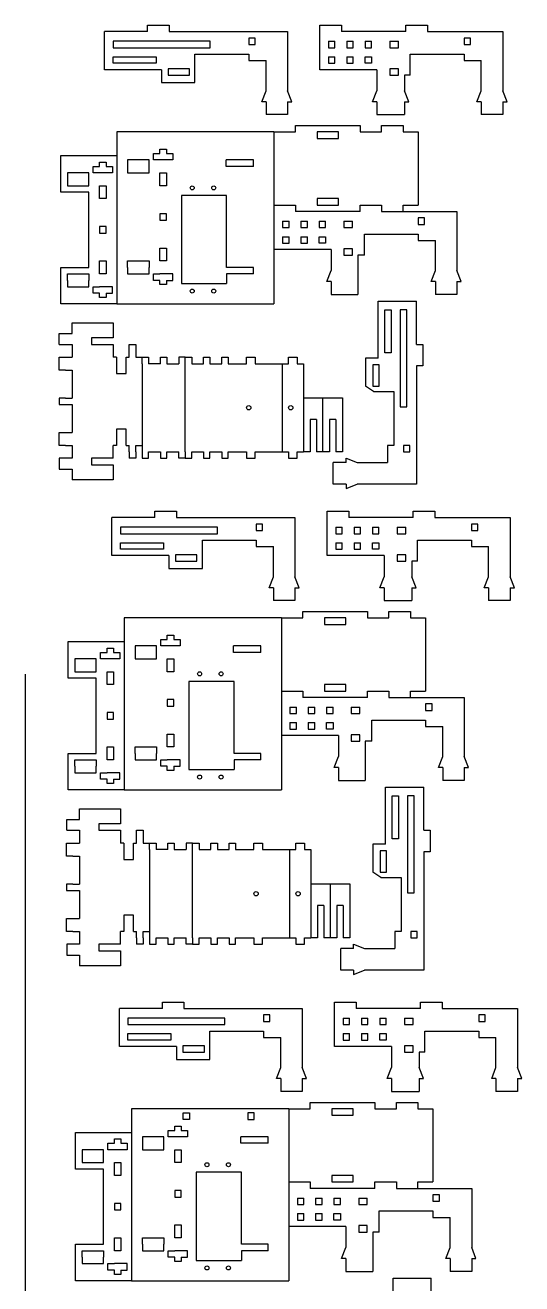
# Model space of a CAD drawing. Header units: millimetres. Extents: x 0 to 663, y -606 to 302.
# Drawn here: x 433 to 663, y -283 to 302 of the extents above; entities that cross this region are included whole.
import ezdxf

# ---------------------------------------------------------------- set-up
doc = ezdxf.new("R2010")
doc.units = ezdxf.units.MM
doc.layers.get('0').update_dxf_attribs({"lineweight": 25, "true_color": 0xffffff})

msp = doc.modelspace()

# ---------------------------------------------------------------- linework, layer by layer
for p, q in [((469.49, 281.14), (469.49, 298.84)), ((489.49, 298.84), (469.49, 298.84)), ((489.49, 298.84), (489.49, 301.84)), ((489.49, 301.84), (499.49, 301.84)), ((499.49, 301.84), (499.49, 298.84)), ((499.49, 298.84), (554.49, 298.84)), ((554.49, 298.84), (554.49, 271.34)), ((569.49, 298.84), (569.49, 301.84)), ((569.49, 301.84), (579.49, 301.84)), ((569.49, 281.14), (569.49, 298.84)), ((579.49, 301.84), (579.49, 298.84)), ((609.49, 298.84), (579.49, 298.84)), ((609.49, 298.84), (609.49, 301.84)), ((609.49, 301.84), (619.49, 301.84)), ((619.49, 301.84), (619.49, 298.84)), ((619.49, 298.84), (654.49, 298.84)), ((654.49, 298.84), (654.49, 271.34)), ((518.49, 294.34), (473.49, 294.34)), ((473.49, 294.34), (473.49, 291.34)), ((518.49, 291.34), (518.49, 294.34)), ((539.49, 295.84), (536.49, 295.84)), ((536.49, 295.84), (536.49, 292.84)), ((536.49, 292.84), (539.49, 292.84)), ((539.49, 292.84), (539.49, 295.84)), ((573.49, 294.34), (576.49, 294.34)), ((573.49, 294.34), (573.49, 291.34)), ((576.49, 291.34), (576.49, 294.34)), ((581.99, 294.34), (584.99, 294.34)), ((581.99, 294.34), (581.99, 291.34)), ((584.99, 291.34), (584.99, 294.34)), ((590.49, 294.34), (593.49, 294.34)), ((590.49, 294.34), (590.49, 291.34)), ((593.49, 291.34), (593.49, 294.34)), ((601.99, 294.34), (601.99, 291.34)), ((601.99, 294.34), (605.99, 294.34)), ((605.99, 291.34), (605.99, 294.34)), ((639.49, 295.84), (636.49, 295.84)), ((636.49, 295.84), (636.49, 292.84)), ((636.49, 292.84), (639.49, 292.84)), ((639.49, 292.84), (639.49, 295.84)), ((473.49, 291.34), (518.49, 291.34)), ((473.49, 287.14), (493.49, 287.14)), ((473.49, 284.14), (473.49, 287.14)), ((493.49, 287.14), (493.49, 284.14)), ((511.49, 288.34), (536.49, 288.34)), ((511.49, 275.14), (511.49, 288.34)), ((536.49, 288.34), (536.49, 285.34)), ((573.49, 291.34), (576.49, 291.34)), ((573.49, 287.14), (573.49, 284.14)), ((573.49, 287.14), (576.49, 287.14)), ((576.49, 284.14), (576.49, 287.14)), ((581.99, 291.34), (584.99, 291.34)), ((581.99, 287.14), (581.99, 284.14)), ((581.99, 287.14), (584.99, 287.14)), ((584.99, 284.14), (584.99, 287.14)), ((590.49, 291.34), (593.49, 291.34)), ((590.49, 284.14), (590.49, 287.14)), ((590.49, 287.14), (593.49, 287.14)), ((593.49, 287.14), (593.49, 284.14)), ((593.49, 287.14), (593.49, 284.14)), ((601.99, 291.34), (605.99, 291.34)), ((611.49, 278.54), (611.49, 288.34)), ((611.49, 288.34), (636.49, 288.34)), ((636.49, 288.34), (636.49, 285.34)), ((495.99, 281.14), (469.49, 281.14)), ((493.49, 284.14), (473.49, 284.14)), ((495.99, 281.14), (495.99, 275.14)), ((498.99, 281.54), (498.99, 278.54)), ((508.99, 281.54), (498.99, 281.54)), ((508.99, 278.54), (508.99, 281.54)), ((536.49, 285.34), (544.49, 285.34)), ((544.49, 271.34), (544.49, 285.34)), ((595.99, 281.14), (569.49, 281.14)), ((573.49, 284.14), (576.49, 284.14)), ((581.99, 284.14), (584.99, 284.14)), ((593.49, 284.14), (590.49, 284.14)), ((595.99, 281.14), (595.99, 271.34)), ((605.99, 281.54), (601.99, 281.54)), ((601.99, 281.54), (601.99, 278.54)), ((605.99, 278.54), (605.99, 281.54)), ((636.49, 285.34), (644.49, 285.34)), ((644.49, 271.34), (644.49, 285.34)), ((495.99, 275.14), (511.49, 275.14)), ((498.99, 278.54), (508.99, 278.54)), ((601.99, 278.54), (605.99, 278.54)), ((611.49, 278.54), (608.79, 278.54)), ((608.79, 278.54), (608.79, 271.34)), ((542.49, 266.24), (544.49, 271.34)), ((556.49, 266.24), (554.49, 271.34)), ((593.99, 266.24), (595.99, 271.34)), ((610.79, 266.24), (608.79, 271.34)), ((642.49, 266.24), (644.49, 271.34)), ((656.49, 266.24), (654.49, 271.34)), ((544.49, 266.24), (542.49, 266.24)), ((544.49, 266.24), (544.49, 260.24)), ((554.49, 266.24), (556.49, 266.24)), ((554.49, 266.24), (554.49, 260.24)), ((595.99, 266.24), (593.99, 266.24)), ((595.99, 266.24), (595.99, 260.24)), ((608.79, 266.24), (610.79, 266.24)), ((608.79, 266.24), (608.79, 260.24)), ((644.49, 266.24), (642.49, 266.24)), ((644.49, 266.24), (644.49, 260.24)), ((654.49, 266.24), (656.49, 266.24)), ((654.49, 266.24), (654.49, 260.24)), ((554.49, 260.24), (544.49, 260.24)), ((595.99, 260.24), (608.79, 260.24)), ((654.49, 260.24), (644.49, 260.24)), ((548.2, 252.18), (475.2, 252.18)), ((475.2, 252.18), (475.2, 172.18)), ((548.2, 252.18), (548.2, 172.18)), ((548.2, 252.18), (558.2, 252.18)), ((558.2, 252.18), (558.2, 255.18)), ((558.2, 255.18), (588.2, 255.18)), ((568.2, 252.18), (568.2, 249.18)), ((578.2, 252.18), (568.2, 252.18)), ((578.2, 249.18), (578.2, 252.18)), ((588.2, 255.18), (588.2, 252.18)), ((588.2, 252.18), (598.2, 252.18)), ((598.2, 252.18), (598.2, 255.18)), ((598.2, 255.18), (608.2, 255.18)), ((608.2, 255.18), (608.2, 252.18)), ((608.2, 252.18), (615.2, 252.18)), ((615.2, 252.18), (615.2, 218.18)), ((568.2, 249.18), (578.2, 249.18)), ((449.2, 224.18), (449.2, 241.18)), ((449.2, 241.18), (475.2, 241.18)), ((492.2, 239.18), (492.2, 242.18)), ((492.2, 242.18), (495.2, 242.18)), ((495.2, 242.18), (495.2, 244.18)), ((495.2, 244.18), (498.2, 244.18)), ((498.2, 244.18), (498.2, 242.18)), ((498.2, 242.18), (501.2, 242.18)), ((501.2, 242.18), (501.2, 239.18)), ((464.2, 233.18), (464.2, 236.18)), ((464.2, 236.18), (467.2, 236.18)), ((467.2, 236.18), (467.2, 238.18)), ((467.2, 238.18), (470.2, 238.18)), ((470.2, 238.18), (470.2, 236.18)), ((470.2, 236.18), (473.2, 236.18)), ((473.2, 236.18), (473.2, 233.18)), ((490.2, 239.18), (480.2, 239.18)), ((480.2, 239.18), (480.2, 236.18)), ((480.2, 236.18), (480.2, 233.18)), ((490.2, 236.18), (490.2, 239.18)), ((490.2, 233.18), (490.2, 236.18)), ((495.2, 239.18), (492.2, 239.18)), ((498.2, 239.18), (495.2, 239.18)), ((501.2, 239.18), (498.2, 239.18)), ((538.7, 239.18), (525.9, 239.18)), ((525.9, 236.18), (525.9, 239.18)), ((538.7, 236.18), (525.9, 236.18)), ((538.7, 236.18), (538.7, 239.18)), ((462.2, 233.18), (452.2, 233.18)), ((452.2, 233.18), (452.2, 230.18)), ((452.2, 230.18), (452.2, 227.18)), ((462.2, 230.18), (462.2, 233.18)), ((462.2, 227.18), (462.2, 230.18)), ((467.2, 233.18), (464.2, 233.18)), ((470.2, 233.18), (467.2, 233.18)), ((473.2, 233.18), (470.2, 233.18)), ((480.2, 233.18), (490.2, 233.18)), ((495.2, 227.18), (495.2, 233.18)), ((495.2, 233.18), (498.2, 233.18)), ((498.2, 233.18), (498.2, 227.18)), ((462.2, 224.18), (449.2, 224.18)), ((452.2, 227.18), (462.2, 227.18)), ((462.2, 189.18), (462.2, 224.18)), ((467.2, 221.18), (467.2, 227.18)), ((467.2, 227.18), (470.2, 227.18)), ((470.2, 227.18), (470.2, 221.18)), ((498.2, 227.18), (495.2, 227.18)), ((526.2, 222.68), (505.2, 222.68)), ((505.2, 222.68), (505.2, 181.68)), ((526.2, 189.18), (526.2, 222.68)), ((470.2, 221.18), (467.2, 221.18)), ((548.2, 218.18), (558.2, 218.18)), ((558.2, 218.18), (558.2, 215.18)), ((578.2, 221.18), (568.2, 221.18)), ((568.2, 221.18), (568.2, 218.18)), ((568.2, 218.18), (578.2, 218.18)), ((578.2, 218.18), (578.2, 221.18)), ((588.2, 215.18), (588.2, 218.18)), ((588.2, 218.18), (598.2, 218.18)), ((598.2, 218.18), (598.2, 215.18)), ((608.2, 215.18), (608.2, 218.18)), ((608.2, 218.18), (615.2, 218.18)), ((498.2, 214.18), (495.2, 214.18)), ((495.2, 214.18), (495.2, 211.18)), ((495.2, 211.18), (498.2, 211.18)), ((498.2, 211.18), (498.2, 214.18)), ((588.2, 215.18), (558.2, 215.18)), ((598.2, 215.18), (633.2, 215.18)), ((618.2, 212.18), (615.2, 212.18)), ((615.2, 212.18), (615.2, 209.18)), ((618.2, 209.18), (618.2, 212.18)), ((633.2, 215.18), (633.2, 187.68)), ((470.2, 208.18), (467.2, 208.18)), ((467.2, 208.18), (467.2, 205.18)), ((467.2, 205.18), (470.2, 205.18)), ((470.2, 205.18), (470.2, 208.18)), ((552.2, 210.68), (555.2, 210.68)), ((552.2, 210.68), (552.2, 207.68)), ((552.2, 207.68), (555.2, 207.68)), ((555.2, 207.68), (555.2, 210.68)), ((560.7, 210.68), (563.7, 210.68)), ((560.7, 210.68), (560.7, 207.68)), ((560.7, 207.68), (563.7, 207.68)), ((563.7, 207.68), (563.7, 210.68)), ((569.2, 210.68), (572.2, 210.68)), ((569.2, 210.68), (569.2, 207.68)), ((569.2, 207.68), (572.2, 207.68)), ((572.2, 207.68), (572.2, 210.68)), ((580.7, 210.68), (580.7, 207.68)), ((580.7, 210.68), (584.7, 210.68)), ((580.7, 207.68), (584.7, 207.68)), ((584.7, 207.68), (584.7, 210.68)), ((615.2, 209.18), (618.2, 209.18)), ((552.2, 203.48), (552.2, 200.48)), ((552.2, 203.48), (555.2, 203.48)), ((552.2, 200.48), (555.2, 200.48)), ((555.2, 200.48), (555.2, 203.48)), ((560.7, 203.48), (560.7, 200.48)), ((560.7, 203.48), (563.7, 203.48)), ((560.7, 200.48), (563.7, 200.48)), ((563.7, 200.48), (563.7, 203.48)), ((569.2, 200.48), (569.2, 203.48)), ((569.2, 203.48), (572.2, 203.48)), ((572.2, 200.48), (569.2, 200.48)), ((572.2, 203.48), (572.2, 200.48)), ((572.2, 203.48), (572.2, 200.48)), ((590.2, 194.88), (590.2, 204.68)), ((590.2, 204.68), (615.2, 204.68)), ((615.2, 204.68), (615.2, 201.68)), ((615.2, 201.68), (623.2, 201.68)), ((623.2, 187.68), (623.2, 201.68)), ((495.2, 192.18), (495.2, 198.18)), ((495.2, 198.18), (498.2, 198.18)), ((498.2, 198.18), (498.2, 192.18)), ((574.7, 197.48), (548.2, 197.48)), ((574.7, 197.48), (574.7, 187.68)), ((584.7, 197.88), (580.7, 197.88)), ((580.7, 197.88), (580.7, 194.88)), ((580.7, 194.88), (584.7, 194.88)), ((584.7, 194.88), (584.7, 197.88)), ((590.2, 194.88), (587.2, 194.88)), ((587.2, 194.88), (587.2, 176.58)), ((449.2, 172.18), (449.2, 189.18)), ((449.2, 189.18), (462.2, 189.18)), ((467.2, 186.18), (467.2, 192.18)), ((467.2, 192.18), (470.2, 192.18)), ((470.2, 192.18), (470.2, 186.18)), ((480.2, 189.18), (480.2, 192.18)), ((480.2, 192.18), (490.2, 192.18)), ((480.2, 189.18), (480.2, 186.18)), ((490.2, 192.18), (490.2, 189.18)), ((490.2, 186.18), (490.2, 189.18)), ((498.2, 192.18), (495.2, 192.18)), ((538.7, 189.18), (526.2, 189.18)), ((538.7, 186.18), (538.7, 189.18)), ((572.7, 182.58), (574.7, 187.68)), ((621.2, 182.58), (623.2, 187.68)), ((635.2, 182.58), (633.2, 187.68)), ((452.2, 183.18), (452.2, 186.18)), ((452.2, 186.18), (462.2, 186.18)), ((452.2, 183.18), (452.2, 180.18)), ((462.2, 186.18), (462.2, 183.18)), ((462.2, 180.18), (462.2, 183.18)), ((470.2, 186.18), (467.2, 186.18)), ((480.2, 186.18), (490.2, 186.18)), ((492.2, 183.18), (492.2, 186.18)), ((492.2, 186.18), (495.2, 186.18)), ((495.2, 183.18), (492.2, 183.18)), ((498.2, 186.18), (495.2, 186.18)), ((495.2, 181.18), (495.2, 183.18)), ((501.2, 186.18), (498.2, 186.18)), ((498.2, 183.18), (501.2, 183.18)), ((498.2, 183.18), (498.2, 181.18)), ((501.2, 183.18), (501.2, 186.18)), ((505.2, 181.68), (526.2, 181.68)), ((526.2, 186.18), (526.2, 181.68)), ((538.7, 186.18), (526.2, 186.18)), ((574.7, 182.58), (572.7, 182.58)), ((574.7, 182.58), (574.7, 176.58)), ((623.2, 182.58), (621.2, 182.58)), ((623.2, 182.58), (623.2, 176.58)), ((633.2, 182.58), (635.2, 182.58)), ((633.2, 182.58), (633.2, 176.58)), ((452.2, 180.18), (462.2, 180.18)), ((464.2, 177.18), (464.2, 180.18)), ((464.2, 180.18), (467.2, 180.18)), ((467.2, 177.18), (464.2, 177.18)), ((470.2, 180.18), (467.2, 180.18)), ((467.2, 175.18), (467.2, 177.18)), ((473.2, 180.18), (470.2, 180.18)), ((470.2, 177.18), (473.2, 177.18)), ((470.2, 177.18), (470.2, 175.18)), ((473.2, 177.18), (473.2, 180.18)), ((498.2, 181.18), (495.2, 181.18)), ((574.7, 176.58), (587.2, 176.58)), ((633.2, 176.58), (623.2, 176.58)), ((475.2, 172.18), (449.2, 172.18)), ((470.2, 175.18), (467.2, 175.18)), ((475.2, 172.18), (548.2, 172.18)), ((596.66, 173.42), (614.36, 173.42)), ((596.66, 146.92), (596.66, 173.42)), ((614.36, 153.42), (614.36, 173.42)), ((599.66, 149.42), (599.66, 169.42)), ((599.66, 169.42), (602.66, 169.42)), ((602.66, 169.42), (602.66, 149.42)), ((609.86, 169.42), (606.86, 169.42)), ((606.86, 169.42), (606.86, 124.42)), ((609.86, 124.42), (609.86, 169.42)), ((448.46, 153.42), (448.46, 158.42)), ((448.46, 158.42), (454.36, 158.42)), ((454.36, 158.42), (454.36, 163.42)), ((454.36, 163.42), (473.46, 163.42)), ((473.46, 163.42), (473.46, 156.42)), ((448.46, 153.42), (454.36, 153.42)), ((454.36, 153.42), (454.36, 147.42)), ((473.46, 156.42), (463.46, 156.42)), ((463.46, 156.42), (463.46, 153.42)), ((463.46, 153.42), (473.46, 153.42)), ((473.46, 153.42), (473.46, 147.42)), ((480.96, 147.42), (480.96, 153.42)), ((480.96, 153.42), (483.96, 153.42)), ((483.96, 153.42), (483.96, 147.42)), ((614.36, 153.42), (617.36, 153.42)), ((617.36, 153.42), (617.36, 143.42)), ((448.36, 141.42), (448.36, 147.42)), ((448.36, 147.42), (451.36, 147.42)), ((451.36, 147.42), (454.36, 147.42)), ((474.96, 147.42), (473.46, 147.42)), ((474.96, 147.42), (474.96, 139.92)), ((479.46, 147.42), (480.96, 147.42)), ((479.46, 139.92), (479.46, 147.42)), ((483.96, 147.42), (486.96, 147.42)), ((486.96, 144.42), (486.96, 147.42)), ((486.96, 147.42), (489.96, 147.42)), ((489.96, 147.42), (489.96, 144.42)), ((495.46, 144.42), (495.46, 147.42)), ((495.46, 147.42), (498.46, 147.42)), ((498.46, 147.42), (498.46, 144.42)), ((506.96, 147.42), (503.96, 147.42)), ((503.96, 147.42), (503.96, 144.42)), ((506.96, 144.42), (506.96, 147.42)), ((506.96, 147.42), (509.96, 147.42)), ((509.96, 147.42), (509.96, 144.42)), ((515.46, 144.42), (515.46, 147.42)), ((515.46, 147.42), (518.46, 147.42)), ((518.46, 147.42), (518.46, 144.42)), ((523.96, 144.42), (523.96, 147.42)), ((523.96, 147.42), (526.96, 147.42)), ((526.96, 147.42), (526.96, 144.42)), ((535.46, 144.42), (535.46, 147.42)), ((535.46, 147.42), (539.46, 147.42)), ((539.46, 147.42), (539.46, 144.42)), ((554.96, 144.42), (554.96, 147.42)), ((554.96, 147.42), (558.96, 147.42)), ((558.96, 147.42), (558.96, 144.42)), ((596.66, 146.92), (590.66, 146.92)), ((590.66, 146.92), (590.66, 133.92)), ((602.66, 149.42), (599.66, 149.42)), ((451.36, 141.42), (448.36, 141.42)), ((451.36, 141.42), (454.36, 141.42)), ((454.36, 141.42), (454.36, 128.42)), ((486.96, 144.42), (486.96, 103.42)), ((495.46, 144.42), (489.96, 144.42)), ((498.46, 144.42), (503.96, 144.42)), ((506.96, 103.42), (506.96, 144.42)), ((509.96, 144.42), (515.46, 144.42)), ((518.46, 144.42), (523.96, 144.42)), ((526.96, 144.42), (535.46, 144.42)), ((539.46, 144.42), (551.96, 144.42)), ((551.96, 144.42), (551.96, 103.42)), ((551.96, 144.42), (554.96, 144.42)), ((558.96, 144.42), (561.96, 144.42)), ((561.96, 144.42), (561.96, 103.42)), ((597.06, 143.92), (594.06, 143.92)), ((594.06, 143.92), (594.06, 133.92)), ((597.06, 133.92), (597.06, 143.92)), ((614.36, 143.42), (614.36, 88.42)), ((617.36, 143.42), (614.36, 143.42)), ((474.96, 139.92), (479.46, 139.92)), ((594.36, 131.42), (590.66, 133.92)), ((594.06, 133.92), (597.06, 133.92)), ((594.36, 131.42), (603.86, 131.42)), ((603.86, 131.42), (603.86, 106.42)), ((448.36, 128.42), (448.36, 125.42)), ((451.36, 128.42), (448.36, 128.42)), ((448.36, 125.42), (451.36, 125.42)), ((451.36, 128.42), (454.36, 128.42)), ((451.36, 125.42), (454.36, 125.42)), ((454.36, 125.42), (454.36, 112.42)), ((561.96, 128.52), (570.96, 128.52)), ((570.96, 103.42), (570.96, 128.52)), ((570.96, 128.52), (579.96, 128.52)), ((579.96, 128.52), (579.96, 103.42)), ((606.86, 124.42), (609.86, 124.42)), ((567.96, 118.52), (564.96, 118.52)), ((564.96, 118.52), (564.96, 103.42)), ((567.96, 118.52), (567.96, 103.42)), ((576.96, 118.52), (573.96, 118.52)), ((573.96, 118.52), (573.96, 103.42)), ((576.96, 118.52), (576.96, 103.42)), ((448.36, 106.42), (448.36, 112.42)), ((448.36, 112.42), (451.36, 112.42)), ((451.36, 112.42), (454.36, 112.42)), ((479.46, 113.92), (474.96, 113.92)), ((474.96, 113.92), (474.96, 106.42)), ((479.46, 106.42), (479.46, 113.92)), ((451.36, 106.42), (448.36, 106.42)), ((451.36, 106.42), (454.36, 106.42)), ((454.36, 106.42), (454.36, 100.42)), ((473.46, 100.42), (473.46, 106.42)), ((474.96, 106.42), (473.46, 106.42)), ((479.46, 106.42), (480.96, 106.42)), ((480.96, 103.42), (480.96, 106.42)), ((483.96, 103.42), (483.96, 106.42)), ((483.96, 106.42), (486.96, 106.42)), ((603.86, 106.42), (600.86, 106.42)), ((600.86, 106.42), (600.86, 98.42)), ((611.36, 106.42), (608.36, 106.42)), ((608.36, 106.42), (608.36, 103.42)), ((611.36, 103.42), (611.36, 106.42)), ((454.36, 100.42), (448.46, 100.42)), ((448.46, 100.42), (448.46, 95.42)), ((473.46, 100.42), (463.46, 100.42)), ((463.46, 100.42), (463.46, 97.42)), ((480.96, 103.42), (480.96, 100.42)), ((483.96, 100.42), (480.96, 100.42)), ((483.96, 103.42), (483.96, 100.42)), ((486.96, 103.42), (486.96, 100.42)), ((486.96, 100.42), (489.96, 100.42)), ((489.96, 103.42), (495.46, 103.42)), ((489.96, 100.42), (489.96, 103.42)), ((495.46, 103.42), (495.46, 100.42)), ((495.46, 100.42), (498.46, 100.42)), ((498.46, 100.42), (498.46, 103.42)), ((498.46, 103.42), (503.96, 103.42)), ((503.96, 100.42), (503.96, 103.42)), ((506.96, 100.42), (503.96, 100.42)), ((506.96, 103.42), (506.96, 100.42)), ((506.96, 100.42), (509.96, 100.42)), ((509.96, 100.42), (509.96, 103.42)), ((509.96, 103.42), (515.46, 103.42)), ((515.46, 103.42), (515.46, 100.42)), ((515.46, 100.42), (518.46, 100.42)), ((518.46, 100.42), (518.46, 103.42)), ((518.46, 103.42), (523.96, 103.42)), ((523.96, 103.42), (523.96, 100.42)), ((523.96, 100.42), (526.96, 100.42)), ((526.96, 100.42), (526.96, 103.42)), ((526.96, 103.42), (535.46, 103.42)), ((535.46, 103.42), (535.46, 100.42)), ((535.46, 100.42), (539.46, 100.42)), ((539.46, 100.42), (539.46, 103.42)), ((539.46, 103.42), (551.96, 103.42)), ((551.96, 103.42), (554.96, 103.42)), ((554.96, 103.42), (554.96, 100.42)), ((554.96, 100.42), (558.96, 100.42)), ((558.96, 100.42), (558.96, 103.42)), ((558.96, 103.42), (561.96, 103.42)), ((564.96, 103.42), (561.96, 103.42)), ((570.96, 103.42), (567.96, 103.42)), ((573.96, 103.42), (570.96, 103.42)), ((579.96, 103.42), (576.96, 103.42)), ((581.76, 98.42), (581.76, 100.42)), ((581.76, 100.42), (586.86, 98.42)), ((608.36, 103.42), (611.36, 103.42)), ((448.46, 95.42), (454.36, 95.42)), ((454.36, 95.42), (454.36, 90.42)), ((463.46, 97.42), (473.46, 97.42)), ((473.46, 97.42), (473.46, 90.42)), ((575.76, 88.42), (575.76, 98.42)), ((581.76, 98.42), (575.76, 98.42)), ((586.86, 98.42), (600.86, 98.42)), ((473.46, 90.42), (454.36, 90.42)), ((581.76, 88.42), (575.76, 88.42)), ((581.76, 88.42), (581.76, 86.42)), ((581.76, 86.42), (586.86, 88.42)), ((614.36, 88.42), (586.86, 88.42)), ((472.91, 55.15), (472.91, 72.85)), ((492.91, 72.85), (472.91, 72.85)), ((492.91, 72.85), (492.91, 75.85)), ((492.91, 75.85), (502.91, 75.85)), ((502.91, 75.85), (502.91, 72.85)), ((502.91, 72.85), (557.91, 72.85)), ((557.91, 72.85), (557.91, 45.35)), ((572.91, 72.85), (572.91, 75.85)), ((572.91, 75.85), (582.91, 75.85)), ((572.91, 55.15), (572.91, 72.85)), ((582.91, 75.85), (582.91, 72.85)), ((612.91, 72.85), (582.91, 72.85)), ((612.91, 72.85), (612.91, 75.85)), ((612.91, 75.85), (622.91, 75.85)), ((622.91, 75.85), (622.91, 72.85)), ((622.91, 72.85), (657.91, 72.85)), ((657.91, 72.85), (657.91, 45.35)), ((521.91, 68.35), (476.91, 68.35)), ((476.91, 68.35), (476.91, 65.35)), ((476.91, 65.35), (521.91, 65.35)), ((521.91, 65.35), (521.91, 68.35)), ((542.91, 69.85), (539.91, 69.85)), ((539.91, 69.85), (539.91, 66.85)), ((539.91, 66.85), (542.91, 66.85)), ((542.91, 66.85), (542.91, 69.85)), ((576.91, 68.35), (579.91, 68.35)), ((576.91, 68.35), (576.91, 65.35)), ((576.91, 65.35), (579.91, 65.35)), ((579.91, 65.35), (579.91, 68.35)), ((585.41, 68.35), (588.41, 68.35)), ((585.41, 68.35), (585.41, 65.35)), ((585.41, 65.35), (588.41, 65.35)), ((588.41, 65.35), (588.41, 68.35)), ((593.91, 68.35), (596.91, 68.35)), ((593.91, 68.35), (593.91, 65.35)), ((593.91, 65.35), (596.91, 65.35)), ((596.91, 65.35), (596.91, 68.35)), ((605.41, 68.35), (605.41, 65.35)), ((605.41, 68.35), (609.41, 68.35)), ((605.41, 65.35), (609.41, 65.35)), ((609.41, 65.35), (609.41, 68.35)), ((642.91, 69.85), (639.91, 69.85)), ((639.91, 69.85), (639.91, 66.85)), ((639.91, 66.85), (642.91, 66.85)), ((642.91, 66.85), (642.91, 69.85)), ((476.91, 61.15), (496.91, 61.15)), ((476.91, 58.15), (476.91, 61.15)), ((496.91, 61.15), (496.91, 58.15)), ((514.91, 62.35), (539.91, 62.35)), ((514.91, 49.15), (514.91, 62.35)), ((539.91, 62.35), (539.91, 59.35)), ((539.91, 59.35), (547.91, 59.35)), ((547.91, 45.35), (547.91, 59.35)), ((576.91, 61.15), (576.91, 58.15)), ((576.91, 61.15), (579.91, 61.15)), ((579.91, 58.15), (579.91, 61.15)), ((585.41, 61.15), (585.41, 58.15)), ((585.41, 61.15), (588.41, 61.15)), ((588.41, 58.15), (588.41, 61.15)), ((593.91, 58.15), (593.91, 61.15)), ((593.91, 61.15), (596.91, 61.15)), ((596.91, 61.15), (596.91, 58.15)), ((596.91, 61.15), (596.91, 58.15)), ((614.91, 52.55), (614.91, 62.35)), ((614.91, 62.35), (639.91, 62.35)), ((639.91, 62.35), (639.91, 59.35)), ((639.91, 59.35), (647.91, 59.35)), ((647.91, 45.35), (647.91, 59.35)), ((499.41, 55.15), (472.91, 55.15)), ((496.91, 58.15), (476.91, 58.15)), ((499.41, 55.15), (499.41, 49.15)), ((502.41, 55.55), (502.41, 52.55)), ((512.41, 55.55), (502.41, 55.55)), ((512.41, 52.55), (512.41, 55.55)), ((599.41, 55.15), (572.91, 55.15)), ((576.91, 58.15), (579.91, 58.15)), ((585.41, 58.15), (588.41, 58.15)), ((596.91, 58.15), (593.91, 58.15)), ((599.41, 55.15), (599.41, 45.35)), ((609.41, 55.55), (605.41, 55.55)), ((605.41, 55.55), (605.41, 52.55)), ((609.41, 52.55), (609.41, 55.55)), ((499.41, 49.15), (514.91, 49.15)), ((502.41, 52.55), (512.41, 52.55)), ((605.41, 52.55), (609.41, 52.55)), ((614.91, 52.55), (612.21, 52.55)), ((612.21, 52.55), (612.21, 45.35)), ((545.91, 40.25), (547.91, 45.35)), ((559.91, 40.25), (557.91, 45.35)), ((597.41, 40.25), (599.41, 45.35)), ((614.21, 40.25), (612.21, 45.35)), ((645.91, 40.25), (647.91, 45.35)), ((659.91, 40.25), (657.91, 45.35)), ((547.91, 40.25), (545.91, 40.25)), ((547.91, 40.25), (547.91, 34.25)), ((557.91, 40.25), (559.91, 40.25)), ((557.91, 40.25), (557.91, 34.25)), ((599.41, 40.25), (597.41, 40.25)), ((599.41, 40.25), (599.41, 34.25)), ((612.21, 40.25), (614.21, 40.25)), ((612.21, 40.25), (612.21, 34.25)), ((647.91, 40.25), (645.91, 40.25)), ((647.91, 40.25), (647.91, 34.25)), ((657.91, 40.25), (659.91, 40.25)), ((657.91, 40.25), (657.91, 34.25)), ((557.91, 34.25), (547.91, 34.25)), ((599.41, 34.25), (612.21, 34.25)), ((657.91, 34.25), (647.91, 34.25)), ((551.63, 26.19), (478.63, 26.19)), ((478.63, 26.19), (478.63, -53.81)), ((551.63, 26.19), (551.63, -53.81)), ((551.63, 26.19), (561.63, 26.19)), ((561.63, 26.19), (561.63, 29.19)), ((561.63, 29.19), (591.63, 29.19)), ((571.63, 26.19), (571.63, 23.19)), ((581.63, 26.19), (571.63, 26.19)), ((581.63, 23.19), (581.63, 26.19)), ((591.63, 29.19), (591.63, 26.19)), ((591.63, 26.19), (601.63, 26.19)), ((601.63, 26.19), (601.63, 29.19)), ((601.63, 29.19), (611.63, 29.19)), ((611.63, 29.19), (611.63, 26.19)), ((611.63, 26.19), (618.63, 26.19)), ((618.63, 26.19), (618.63, -7.81)), ((498.63, 16.19), (498.63, 18.19)), ((498.63, 18.19), (501.63, 18.19)), ((501.63, 18.19), (501.63, 16.19)), ((571.63, 23.19), (581.63, 23.19)), ((452.63, -1.81), (452.63, 15.19)), ((452.63, 15.19), (478.63, 15.19)), ((470.63, 10.19), (470.63, 12.19)), ((470.63, 12.19), (473.63, 12.19)), ((473.63, 12.19), (473.63, 10.19)), ((493.63, 13.19), (483.63, 13.19)), ((483.63, 13.19), (483.63, 10.19)), ((493.63, 10.19), (493.63, 13.19)), ((495.63, 13.19), (495.63, 16.19)), ((495.63, 16.19), (498.63, 16.19)), ((498.63, 13.19), (495.63, 13.19)), ((501.63, 13.19), (498.63, 13.19)), ((501.63, 16.19), (504.63, 16.19)), ((504.63, 13.19), (501.63, 13.19)), ((504.63, 16.19), (504.63, 13.19)), ((542.13, 13.19), (529.33, 13.19)), ((529.33, 10.19), (529.33, 13.19)), ((542.13, 10.19), (542.13, 13.19)), ((465.63, 7.19), (455.63, 7.19)), ((455.63, 7.19), (455.63, 4.19)), ((465.63, 4.19), (465.63, 7.19)), ((467.63, 7.19), (467.63, 10.19)), ((467.63, 10.19), (470.63, 10.19)), ((470.63, 7.19), (467.63, 7.19)), ((473.63, 7.19), (470.63, 7.19)), ((473.63, 10.19), (476.63, 10.19)), ((476.63, 7.19), (473.63, 7.19)), ((476.63, 10.19), (476.63, 7.19)), ((483.63, 10.19), (483.63, 7.19)), ((483.63, 7.19), (493.63, 7.19)), ((493.63, 7.19), (493.63, 10.19)), ((498.63, 1.19), (498.63, 7.19)), ((498.63, 7.19), (501.63, 7.19)), ((501.63, 7.19), (501.63, 1.19)), ((542.13, 10.19), (529.33, 10.19)), ((432.6, 0), (432.6, -300.9)), ((455.63, 4.19), (455.63, 1.19)), ((455.63, 1.19), (465.63, 1.19)), ((465.63, 1.19), (465.63, 4.19)), ((470.63, -4.81), (470.63, 1.19)), ((470.63, 1.19), (473.63, 1.19)), ((473.63, 1.19), (473.63, -4.81)), ((501.63, 1.19), (498.63, 1.19)), ((465.63, -1.81), (452.63, -1.81)), ((465.63, -36.81), (465.63, -1.81)), ((473.63, -4.81), (470.63, -4.81)), ((529.63, -3.31), (508.63, -3.31)), ((508.63, -3.31), (508.63, -44.31)), ((529.63, -36.81), (529.63, -3.31)), ((581.63, -4.81), (571.63, -4.81)), ((571.63, -4.81), (571.63, -7.81)), ((581.63, -7.81), (581.63, -4.81)), ((551.63, -7.81), (561.63, -7.81)), ((561.63, -7.81), (561.63, -10.81)), ((591.63, -10.81), (561.63, -10.81)), ((571.63, -7.81), (581.63, -7.81)), ((591.63, -10.81), (591.63, -7.81)), ((591.63, -7.81), (601.63, -7.81)), ((601.63, -7.81), (601.63, -10.81)), ((601.63, -10.81), (636.63, -10.81)), ((611.63, -10.81), (611.63, -7.81)), ((611.63, -7.81), (618.63, -7.81)), ((636.63, -10.81), (636.63, -38.31)), ((501.63, -11.81), (498.63, -11.81)), ((498.63, -11.81), (498.63, -14.81)), ((498.63, -14.81), (501.63, -14.81)), ((501.63, -14.81), (501.63, -11.81)), ((555.63, -15.31), (558.63, -15.31)), ((555.63, -15.31), (555.63, -18.31)), ((558.63, -18.31), (558.63, -15.31)), ((564.13, -15.31), (567.13, -15.31)), ((564.13, -15.31), (564.13, -18.31)), ((567.13, -18.31), (567.13, -15.31)), ((572.63, -15.31), (575.63, -15.31)), ((572.63, -15.31), (572.63, -18.31)), ((575.63, -18.31), (575.63, -15.31)), ((584.13, -15.31), (584.13, -18.31)), ((584.13, -15.31), (588.13, -15.31)), ((588.13, -18.31), (588.13, -15.31)), ((621.63, -13.81), (618.63, -13.81)), ((618.63, -13.81), (618.63, -16.81)), ((618.63, -16.81), (621.63, -16.81)), ((621.63, -16.81), (621.63, -13.81)), ((473.63, -17.81), (470.63, -17.81)), ((470.63, -17.81), (470.63, -20.81)), ((470.63, -20.81), (473.63, -20.81)), ((473.63, -20.81), (473.63, -17.81)), ((555.63, -18.31), (558.63, -18.31)), ((555.63, -22.51), (555.63, -25.51)), ((555.63, -22.51), (558.63, -22.51)), ((558.63, -25.51), (558.63, -22.51)), ((564.13, -18.31), (567.13, -18.31)), ((564.13, -22.51), (564.13, -25.51)), ((564.13, -22.51), (567.13, -22.51)), ((567.13, -25.51), (567.13, -22.51)), ((572.63, -18.31), (575.63, -18.31)), ((572.63, -25.51), (572.63, -22.51)), ((572.63, -22.51), (575.63, -22.51)), ((575.63, -22.51), (575.63, -25.51)), ((575.63, -22.51), (575.63, -25.51)), ((584.13, -18.31), (588.13, -18.31)), ((593.63, -31.11), (593.63, -21.31)), ((593.63, -21.31), (618.63, -21.31)), ((618.63, -21.31), (618.63, -24.31)), ((498.63, -33.81), (498.63, -27.81)), ((498.63, -27.81), (501.63, -27.81)), ((501.63, -27.81), (501.63, -33.81)), ((578.13, -28.51), (551.63, -28.51)), ((555.63, -25.51), (558.63, -25.51)), ((564.13, -25.51), (567.13, -25.51)), ((575.63, -25.51), (572.63, -25.51)), ((578.13, -28.51), (578.13, -38.31)), ((588.13, -28.11), (584.13, -28.11)), ((584.13, -28.11), (584.13, -31.11)), ((588.13, -31.11), (588.13, -28.11)), ((618.63, -24.31), (626.63, -24.31)), ((626.63, -38.31), (626.63, -24.31)), ((470.63, -39.81), (470.63, -33.81)), ((470.63, -33.81), (473.63, -33.81)), ((473.63, -33.81), (473.63, -39.81)), ((483.63, -36.81), (483.63, -33.81)), ((483.63, -33.81), (493.63, -33.81)), ((493.63, -33.81), (493.63, -36.81)), ((501.63, -33.81), (498.63, -33.81)), ((584.13, -31.11), (588.13, -31.11)), ((593.63, -31.11), (590.63, -31.11)), ((590.63, -31.11), (590.63, -49.41)), ((452.63, -53.81), (452.63, -36.81)), ((452.63, -36.81), (465.63, -36.81)), ((455.63, -42.81), (455.63, -39.81)), ((455.63, -39.81), (465.63, -39.81)), ((465.63, -39.81), (465.63, -42.81)), ((473.63, -39.81), (470.63, -39.81)), ((483.63, -36.81), (483.63, -39.81)), ((483.63, -39.81), (493.63, -39.81)), ((493.63, -39.81), (493.63, -36.81)), ((495.63, -42.81), (495.63, -39.81)), ((495.63, -39.81), (498.63, -39.81)), ((501.63, -39.81), (498.63, -39.81)), ((504.63, -39.81), (501.63, -39.81)), ((504.63, -42.81), (504.63, -39.81)), ((542.13, -36.81), (529.63, -36.81)), ((529.63, -39.81), (529.63, -44.31)), ((542.13, -39.81), (529.63, -39.81)), ((542.13, -39.81), (542.13, -36.81)), ((576.13, -43.41), (578.13, -38.31)), ((624.63, -43.41), (626.63, -38.31)), ((638.63, -43.41), (636.63, -38.31)), ((455.63, -42.81), (455.63, -45.81)), ((455.63, -45.81), (465.63, -45.81)), ((465.63, -45.81), (465.63, -42.81)), ((467.63, -48.81), (467.63, -45.81)), ((467.63, -45.81), (470.63, -45.81)), ((473.63, -45.81), (470.63, -45.81)), ((476.63, -45.81), (473.63, -45.81)), ((476.63, -48.81), (476.63, -45.81)), ((498.63, -42.81), (495.63, -42.81)), ((498.63, -44.81), (498.63, -42.81)), ((501.63, -44.81), (498.63, -44.81)), ((501.63, -42.81), (504.63, -42.81)), ((501.63, -42.81), (501.63, -44.81)), ((508.63, -44.31), (529.63, -44.31)), ((578.13, -43.41), (576.13, -43.41)), ((578.13, -43.41), (578.13, -49.41)), ((626.63, -43.41), (624.63, -43.41)), ((626.63, -43.41), (626.63, -49.41)), ((636.63, -43.41), (638.63, -43.41)), ((636.63, -43.41), (636.63, -49.41)), ((470.63, -48.81), (467.63, -48.81)), ((470.63, -50.81), (470.63, -48.81)), ((473.63, -50.81), (470.63, -50.81)), ((473.63, -48.81), (476.63, -48.81)), ((473.63, -48.81), (473.63, -50.81)), ((578.13, -49.41), (590.63, -49.41)), ((600.08, -52.57), (617.78, -52.57)), ((600.08, -79.07), (600.08, -52.57)), ((617.78, -72.57), (617.78, -52.57)), ((636.63, -49.41), (626.63, -49.41)), ((478.63, -53.81), (452.63, -53.81)), ((478.63, -53.81), (551.63, -53.81)), ((603.08, -76.57), (603.08, -56.57)), ((603.08, -56.57), (606.08, -56.57)), ((606.08, -56.57), (606.08, -76.57)), ((613.28, -56.57), (610.28, -56.57)), ((610.28, -56.57), (610.28, -101.57)), ((613.28, -101.57), (613.28, -56.57)), ((457.78, -67.57), (457.78, -62.57)), ((457.78, -62.57), (476.88, -62.57)), ((476.88, -62.57), (476.88, -69.57)), ((451.88, -72.57), (451.88, -67.57)), ((451.88, -67.57), (457.78, -67.57)), ((476.88, -69.57), (466.88, -69.57)), ((466.88, -69.57), (466.88, -72.57)), ((451.88, -72.57), (457.78, -72.57)), ((457.78, -72.57), (457.78, -78.57)), ((466.88, -72.57), (476.88, -72.57)), ((476.88, -72.57), (476.88, -78.57)), ((484.38, -78.57), (484.38, -72.57)), ((484.38, -72.57), (487.38, -72.57)), ((487.38, -72.57), (487.38, -78.57)), ((617.78, -72.57), (620.78, -72.57)), ((620.78, -72.57), (620.78, -82.57)), ((451.78, -84.57), (451.78, -78.57)), ((451.78, -78.57), (454.78, -78.57)), ((454.78, -78.57), (457.78, -78.57)), ((478.38, -78.57), (476.88, -78.57)), ((478.38, -78.57), (478.38, -86.07)), ((482.88, -78.57), (484.38, -78.57)), ((482.88, -86.07), (482.88, -78.57)), ((487.38, -78.57), (490.38, -78.57)), ((490.38, -81.57), (490.38, -78.57)), ((490.38, -78.57), (493.38, -78.57)), ((490.38, -81.57), (490.38, -122.57)), ((493.38, -78.57), (493.38, -81.57)), ((498.88, -81.57), (493.38, -81.57)), ((498.88, -81.57), (498.88, -78.57)), ((498.88, -78.57), (501.88, -78.57)), ((501.88, -78.57), (501.88, -81.57)), ((501.88, -81.57), (507.38, -81.57)), ((510.38, -78.57), (507.38, -78.57)), ((507.38, -78.57), (507.38, -81.57)), ((510.38, -81.57), (510.38, -78.57)), ((510.38, -78.57), (513.38, -78.57)), ((510.38, -122.57), (510.38, -81.57)), ((513.38, -78.57), (513.38, -81.57)), ((513.38, -81.57), (518.88, -81.57)), ((518.88, -81.57), (518.88, -78.57)), ((518.88, -78.57), (521.88, -78.57)), ((521.88, -78.57), (521.88, -81.57)), ((521.88, -81.57), (527.38, -81.57)), ((527.38, -81.57), (527.38, -78.57)), ((527.38, -78.57), (530.38, -78.57)), ((530.38, -78.57), (530.38, -81.57)), ((530.38, -81.57), (538.88, -81.57)), ((538.88, -81.57), (538.88, -78.57)), ((538.88, -78.57), (542.88, -78.57)), ((542.88, -78.57), (542.88, -81.57)), ((542.88, -81.57), (555.38, -81.57)), ((555.38, -81.57), (555.38, -122.57)), ((555.38, -81.57), (558.38, -81.57)), ((558.38, -81.57), (558.38, -78.57)), ((558.38, -78.57), (562.38, -78.57)), ((562.38, -78.57), (562.38, -81.57)), ((562.38, -81.57), (565.38, -81.57)), ((565.38, -81.57), (565.38, -122.57)), ((600.08, -79.07), (594.08, -79.07)), ((594.08, -79.07), (594.08, -92.07)), ((606.08, -76.57), (603.08, -76.57)), ((454.78, -84.57), (451.78, -84.57)), ((454.78, -84.57), (457.78, -84.57)), ((457.78, -84.57), (457.78, -97.57)), ((478.38, -86.07), (482.88, -86.07)), ((600.48, -82.07), (597.48, -82.07)), ((597.48, -82.07), (597.48, -92.07)), ((600.48, -92.07), (600.48, -82.07)), ((617.78, -82.57), (617.78, -137.57)), ((620.78, -82.57), (617.78, -82.57)), ((597.78, -94.57), (594.08, -92.07)), ((597.48, -92.07), (600.48, -92.07)), ((451.78, -97.57), (451.78, -100.57)), ((454.78, -97.57), (451.78, -97.57)), ((454.78, -97.57), (457.78, -97.57)), ((565.38, -97.47), (574.38, -97.47)), ((574.38, -122.57), (574.38, -97.47)), ((574.38, -97.47), (583.38, -97.47)), ((583.38, -97.47), (583.38, -122.57)), ((597.78, -94.57), (607.28, -94.57)), ((607.28, -94.57), (607.28, -119.57)), ((451.78, -100.57), (454.78, -100.57)), ((454.78, -100.57), (457.78, -100.57)), ((457.78, -100.57), (457.78, -113.57)), ((610.28, -101.57), (613.28, -101.57)), ((571.38, -107.47), (568.38, -107.47)), ((568.38, -107.47), (568.38, -122.57)), ((571.38, -107.47), (571.38, -122.57)), ((580.38, -107.47), (577.38, -107.47)), ((577.38, -107.47), (577.38, -122.57)), ((580.38, -107.47), (580.38, -122.57)), ((451.78, -119.57), (451.78, -113.57)), ((451.78, -113.57), (454.78, -113.57)), ((454.78, -113.57), (457.78, -113.57)), ((482.88, -112.07), (478.38, -112.07)), ((478.38, -112.07), (478.38, -119.57)), ((482.88, -119.57), (482.88, -112.07)), ((454.78, -119.57), (451.78, -119.57)), ((454.78, -119.57), (457.78, -119.57)), ((457.78, -119.57), (457.78, -125.57)), ((476.88, -125.57), (476.88, -119.57)), ((478.38, -119.57), (476.88, -119.57)), ((482.88, -119.57), (484.38, -119.57)), ((484.38, -122.57), (484.38, -119.57)), ((484.38, -122.57), (484.38, -125.57)), ((487.38, -122.57), (487.38, -119.57)), ((487.38, -119.57), (490.38, -119.57)), ((487.38, -122.57), (487.38, -125.57)), ((490.38, -122.57), (490.38, -125.57)), ((493.38, -122.57), (498.88, -122.57)), ((493.38, -125.57), (493.38, -122.57)), ((498.88, -122.57), (498.88, -125.57)), ((501.88, -125.57), (501.88, -122.57)), ((501.88, -122.57), (507.38, -122.57)), ((507.38, -125.57), (507.38, -122.57)), ((510.38, -122.57), (510.38, -125.57)), ((513.38, -125.57), (513.38, -122.57)), ((513.38, -122.57), (518.88, -122.57)), ((518.88, -122.57), (518.88, -125.57)), ((521.88, -125.57), (521.88, -122.57)), ((521.88, -122.57), (527.38, -122.57)), ((527.38, -122.57), (527.38, -125.57)), ((530.38, -125.57), (530.38, -122.57)), ((530.38, -122.57), (538.88, -122.57)), ((538.88, -122.57), (538.88, -125.57)), ((542.88, -125.57), (542.88, -122.57)), ((542.88, -122.57), (555.38, -122.57)), ((555.38, -122.57), (558.38, -122.57)), ((558.38, -122.57), (558.38, -125.57)), ((562.38, -125.57), (562.38, -122.57)), ((562.38, -122.57), (565.38, -122.57)), ((568.38, -122.57), (565.38, -122.57)), ((574.38, -122.57), (571.38, -122.57)), ((577.38, -122.57), (574.38, -122.57)), ((583.38, -122.57), (580.38, -122.57)), ((607.28, -119.57), (604.28, -119.57)), ((604.28, -119.57), (604.28, -127.57)), ((614.78, -119.57), (611.78, -119.57)), ((611.78, -119.57), (611.78, -122.57)), ((611.78, -122.57), (614.78, -122.57)), ((614.78, -122.57), (614.78, -119.57)), ((457.78, -125.57), (451.88, -125.57)), ((451.88, -125.57), (451.88, -130.57)), ((476.88, -125.57), (466.88, -125.57)), ((466.88, -125.57), (466.88, -128.57)), ((466.88, -128.57), (476.88, -128.57)), ((476.88, -128.57), (476.88, -135.57)), ((487.38, -125.57), (484.38, -125.57)), ((490.38, -125.57), (493.38, -125.57)), ((498.88, -125.57), (501.88, -125.57)), ((510.38, -125.57), (507.38, -125.57)), ((510.38, -125.57), (513.38, -125.57)), ((518.88, -125.57), (521.88, -125.57)), ((527.38, -125.57), (530.38, -125.57)), ((538.88, -125.57), (542.88, -125.57)), ((558.38, -125.57), (562.38, -125.57)), ((579.18, -137.57), (579.18, -127.57)), ((585.18, -127.57), (579.18, -127.57)), ((585.18, -127.57), (585.18, -125.57)), ((585.18, -125.57), (590.28, -127.57)), ((590.28, -127.57), (604.28, -127.57)), ((451.88, -130.57), (457.78, -130.57)), ((457.78, -130.57), (457.78, -135.57)), ((476.88, -135.57), (457.78, -135.57)), ((585.18, -137.57), (579.18, -137.57)), ((585.18, -137.57), (585.18, -139.57)), ((585.18, -139.57), (590.28, -137.57)), ((617.78, -137.57), (590.28, -137.57)), ((476.34, -173.13), (476.34, -155.43)), ((496.34, -155.43), (476.34, -155.43)), ((496.34, -155.43), (496.34, -152.43)), ((496.34, -152.43), (506.34, -152.43)), ((506.34, -152.43), (506.34, -155.43)), ((506.34, -155.43), (561.34, -155.43)), ((561.34, -155.43), (561.34, -182.93)), ((576.34, -155.43), (576.34, -152.43)), ((576.34, -152.43), (586.34, -152.43)), ((576.34, -173.13), (576.34, -155.43)), ((586.34, -152.43), (586.34, -155.43)), ((616.34, -155.43), (586.34, -155.43)), ((616.34, -155.43), (616.34, -152.43)), ((616.34, -152.43), (626.34, -152.43)), ((626.34, -152.43), (626.34, -155.43)), ((626.34, -155.43), (661.34, -155.43)), ((661.34, -155.43), (661.34, -182.93)), ((525.34, -159.93), (480.34, -159.93)), ((480.34, -159.93), (480.34, -162.93)), ((480.34, -162.93), (525.34, -162.93)), ((525.34, -162.93), (525.34, -159.93)), ((546.34, -158.43), (543.34, -158.43)), ((543.34, -158.43), (543.34, -161.43)), ((543.34, -161.43), (546.34, -161.43)), ((546.34, -161.43), (546.34, -158.43)), ((580.34, -159.93), (583.34, -159.93)), ((580.34, -159.93), (580.34, -162.93)), ((580.34, -162.93), (583.34, -162.93)), ((583.34, -162.93), (583.34, -159.93)), ((588.84, -159.93), (591.84, -159.93)), ((588.84, -159.93), (588.84, -162.93)), ((588.84, -162.93), (591.84, -162.93)), ((591.84, -162.93), (591.84, -159.93)), ((597.34, -159.93), (600.34, -159.93)), ((597.34, -159.93), (597.34, -162.93)), ((597.34, -162.93), (600.34, -162.93)), ((600.34, -162.93), (600.34, -159.93)), ((608.84, -159.93), (608.84, -162.93)), ((608.84, -159.93), (612.84, -159.93)), ((608.84, -162.93), (612.84, -162.93)), ((612.84, -162.93), (612.84, -159.93)), ((646.34, -158.43), (643.34, -158.43)), ((643.34, -158.43), (643.34, -161.43)), ((643.34, -161.43), (646.34, -161.43)), ((646.34, -161.43), (646.34, -158.43)), ((480.34, -167.13), (500.34, -167.13)), ((480.34, -170.13), (480.34, -167.13)), ((500.34, -167.13), (500.34, -170.13)), ((518.34, -165.93), (543.34, -165.93)), ((518.34, -179.13), (518.34, -165.93)), ((543.34, -165.93), (543.34, -168.93)), ((543.34, -168.93), (551.34, -168.93)), ((551.34, -182.93), (551.34, -168.93)), ((580.34, -167.13), (580.34, -170.13)), ((580.34, -167.13), (583.34, -167.13)), ((583.34, -170.13), (583.34, -167.13)), ((588.84, -167.13), (588.84, -170.13)), ((588.84, -167.13), (591.84, -167.13)), ((591.84, -170.13), (591.84, -167.13)), ((597.34, -170.13), (597.34, -167.13)), ((597.34, -167.13), (600.34, -167.13)), ((600.34, -167.13), (600.34, -170.13)), ((600.34, -167.13), (600.34, -170.13)), ((618.34, -175.73), (618.34, -165.93)), ((618.34, -165.93), (643.34, -165.93)), ((643.34, -165.93), (643.34, -168.93)), ((643.34, -168.93), (651.34, -168.93)), ((651.34, -182.93), (651.34, -168.93)), ((502.84, -173.13), (476.34, -173.13)), ((500.34, -170.13), (480.34, -170.13)), ((502.84, -173.13), (502.84, -179.13)), ((505.84, -172.73), (505.84, -175.73)), ((515.84, -172.73), (505.84, -172.73)), ((515.84, -175.73), (515.84, -172.73)), ((602.84, -173.13), (576.34, -173.13)), ((580.34, -170.13), (583.34, -170.13)), ((588.84, -170.13), (591.84, -170.13)), ((600.34, -170.13), (597.34, -170.13)), ((602.84, -173.13), (602.84, -182.93)), ((612.84, -172.73), (608.84, -172.73)), ((608.84, -172.73), (608.84, -175.73)), ((612.84, -175.73), (612.84, -172.73)), ((502.84, -179.13), (518.34, -179.13)), ((505.84, -175.73), (515.84, -175.73)), ((608.84, -175.73), (612.84, -175.73)), ((618.34, -175.73), (615.64, -175.73)), ((615.64, -175.73), (615.64, -182.93)), ((549.34, -188.03), (551.34, -182.93)), ((563.34, -188.03), (561.34, -182.93)), ((600.84, -188.03), (602.84, -182.93)), ((617.64, -188.03), (615.64, -182.93)), ((649.34, -188.03), (651.34, -182.93)), ((663.34, -188.03), (661.34, -182.93)), ((551.34, -188.03), (549.34, -188.03)), ((551.34, -188.03), (551.34, -194.03)), ((561.34, -188.03), (563.34, -188.03)), ((561.34, -188.03), (561.34, -194.03)), ((602.84, -188.03), (600.84, -188.03)), ((602.84, -188.03), (602.84, -194.03)), ((615.64, -188.03), (617.64, -188.03)), ((615.64, -188.03), (615.64, -194.03)), ((651.34, -188.03), (649.34, -188.03)), ((651.34, -188.03), (651.34, -194.03)), ((661.34, -188.03), (663.34, -188.03)), ((661.34, -188.03), (661.34, -194.03)), ((561.34, -194.03), (551.34, -194.03)), ((602.84, -194.03), (615.64, -194.03)), ((661.34, -194.03), (651.34, -194.03)), ((555.05, -202.09), (482.05, -202.09)), ((482.05, -202.09), (482.05, -282.09)), ((506, -207), (506, -204)), ((506, -204), (509, -204)), ((509, -204), (509, -207)), ((536, -204), (536, -207)), ((539, -204), (536, -204)), ((539, -207), (539, -204)), ((555.05, -202.09), (555.05, -282.09)), ((555.05, -202.09), (565.05, -202.09)), ((565.05, -202.09), (565.05, -199.09)), ((565.05, -199.09), (595.05, -199.09)), ((575.05, -202.09), (575.05, -205.09)), ((585.05, -202.09), (575.05, -202.09)), ((585.05, -205.09), (585.05, -202.09)), ((595.05, -199.09), (595.05, -202.09)), ((595.05, -202.09), (605.05, -202.09)), ((605.05, -202.09), (605.05, -199.09)), ((605.05, -199.09), (615.05, -199.09)), ((615.05, -199.09), (615.05, -202.09)), ((615.05, -202.09), (622.05, -202.09)), ((622.05, -202.09), (622.05, -236.09)), ((502.05, -212.09), (502.05, -210.09)), ((502.05, -210.09), (505.05, -210.09)), ((505.05, -210.09), (505.05, -212.09)), ((509, -207), (506, -207)), ((536, -207), (539, -207)), ((575.05, -205.09), (585.05, -205.09)), ((456.05, -230.09), (456.05, -213.09)), ((456.05, -213.09), (482.05, -213.09)), ((474.05, -218.09), (474.05, -216.09)), ((474.05, -216.09), (477.05, -216.09)), ((477.05, -216.09), (477.05, -218.09)), ((497.05, -215.09), (487.05, -215.09)), ((487.05, -215.09), (487.05, -218.09)), ((497.05, -218.09), (497.05, -215.09)), ((499.05, -215.09), (499.05, -212.09)), ((499.05, -212.09), (502.05, -212.09)), ((502.05, -215.09), (499.05, -215.09)), ((505.05, -215.09), (502.05, -215.09)), ((505.05, -212.09), (508.05, -212.09)), ((508.05, -215.09), (505.05, -215.09)), ((508.05, -212.09), (508.05, -215.09)), ((545.55, -215.09), (532.75, -215.09)), ((532.75, -218.09), (532.75, -215.09)), ((545.55, -218.09), (545.55, -215.09)), ((469.05, -221.09), (459.05, -221.09)), ((459.05, -221.09), (459.05, -224.09)), ((469.05, -224.09), (469.05, -221.09)), ((471.05, -221.09), (471.05, -218.09)), ((471.05, -218.09), (474.05, -218.09)), ((474.05, -221.09), (471.05, -221.09)), ((477.05, -221.09), (474.05, -221.09)), ((477.05, -218.09), (480.05, -218.09)), ((480.05, -221.09), (477.05, -221.09)), ((480.05, -218.09), (480.05, -221.09)), ((487.05, -218.09), (487.05, -221.09)), ((487.05, -221.09), (497.05, -221.09)), ((497.05, -221.09), (497.05, -218.09)), ((502.05, -227.09), (502.05, -221.09)), ((502.05, -221.09), (505.05, -221.09)), ((505.05, -221.09), (505.05, -227.09)), ((545.55, -218.09), (532.75, -218.09)), ((459.05, -224.09), (459.05, -227.09)), ((459.05, -227.09), (469.05, -227.09)), ((469.05, -227.09), (469.05, -224.09)), ((474.05, -233.09), (474.05, -227.09)), ((474.05, -227.09), (477.05, -227.09)), ((477.05, -227.09), (477.05, -233.09)), ((505.05, -227.09), (502.05, -227.09)), ((469.05, -230.09), (456.05, -230.09)), ((469.05, -265.09), (469.05, -230.09)), ((477.05, -233.09), (474.05, -233.09)), ((533.05, -231.59), (512.05, -231.59)), ((512.05, -231.59), (512.05, -272.59)), ((533.05, -265.09), (533.05, -231.59)), ((585.05, -233.09), (575.05, -233.09)), ((575.05, -233.09), (575.05, -236.09)), ((585.05, -236.09), (585.05, -233.09)), ((555.05, -236.09), (565.05, -236.09)), ((565.05, -236.09), (565.05, -239.09)), ((595.05, -239.09), (565.05, -239.09)), ((575.05, -236.09), (585.05, -236.09)), ((595.05, -239.09), (595.05, -236.09)), ((595.05, -236.09), (605.05, -236.09)), ((605.05, -236.09), (605.05, -239.09)), ((605.05, -239.09), (640.05, -239.09)), ((615.05, -239.09), (615.05, -236.09)), ((615.05, -236.09), (622.05, -236.09)), ((640.05, -239.09), (640.05, -266.59)), ((505.05, -240.09), (502.05, -240.09)), ((502.05, -240.09), (502.05, -243.09)), ((502.05, -243.09), (505.05, -243.09)), ((505.05, -243.09), (505.05, -240.09)), ((559.05, -243.59), (562.05, -243.59)), ((559.05, -243.59), (559.05, -246.59)), ((562.05, -246.59), (562.05, -243.59)), ((567.55, -243.59), (570.55, -243.59)), ((567.55, -243.59), (567.55, -246.59)), ((570.55, -246.59), (570.55, -243.59)), ((576.05, -243.59), (579.05, -243.59)), ((576.05, -243.59), (576.05, -246.59)), ((579.05, -246.59), (579.05, -243.59)), ((587.55, -243.59), (587.55, -246.59)), ((587.55, -243.59), (591.55, -243.59)), ((591.55, -246.59), (591.55, -243.59)), ((625.05, -242.09), (622.05, -242.09)), ((622.05, -242.09), (622.05, -245.09)), ((622.05, -245.09), (625.05, -245.09)), ((625.05, -245.09), (625.05, -242.09)), ((477.05, -246.09), (474.05, -246.09)), ((474.05, -246.09), (474.05, -249.09)), ((474.05, -249.09), (477.05, -249.09)), ((477.05, -249.09), (477.05, -246.09)), ((559.05, -246.59), (562.05, -246.59)), ((559.05, -250.79), (559.05, -253.79)), ((559.05, -250.79), (562.05, -250.79)), ((562.05, -253.79), (562.05, -250.79)), ((567.55, -246.59), (570.55, -246.59)), ((567.55, -250.79), (567.55, -253.79)), ((567.55, -250.79), (570.55, -250.79)), ((570.55, -253.79), (570.55, -250.79)), ((576.05, -246.59), (579.05, -246.59)), ((576.05, -253.79), (576.05, -250.79)), ((576.05, -250.79), (579.05, -250.79)), ((579.05, -250.79), (579.05, -253.79)), ((579.05, -250.79), (579.05, -253.79)), ((587.55, -246.59), (591.55, -246.59)), ((597.05, -259.39), (597.05, -249.59)), ((597.05, -249.59), (622.05, -249.59)), ((622.05, -249.59), (622.05, -252.59)), ((502.05, -262.09), (502.05, -256.09)), ((502.05, -256.09), (505.05, -256.09)), ((505.05, -256.09), (505.05, -262.09)), ((581.55, -256.79), (555.05, -256.79)), ((559.05, -253.79), (562.05, -253.79)), ((567.55, -253.79), (570.55, -253.79)), ((579.05, -253.79), (576.05, -253.79)), ((581.55, -256.79), (581.55, -266.59)), ((591.55, -256.39), (587.55, -256.39)), ((587.55, -256.39), (587.55, -259.39)), ((591.55, -259.39), (591.55, -256.39)), ((622.05, -252.59), (630.05, -252.59)), ((630.05, -266.59), (630.05, -252.59)), ((474.05, -268.09), (474.05, -262.09)), ((474.05, -262.09), (477.05, -262.09)), ((477.05, -262.09), (477.05, -268.09)), ((487.05, -265.09), (487.05, -262.09)), ((487.05, -262.09), (497.05, -262.09)), ((497.05, -262.09), (497.05, -265.09)), ((505.05, -262.09), (502.05, -262.09)), ((587.55, -259.39), (591.55, -259.39)), ((597.05, -259.39), (594.05, -259.39)), ((594.05, -259.39), (594.05, -277.69)), ((456.05, -282.09), (456.05, -265.09)), ((456.05, -265.09), (469.05, -265.09)), ((459.05, -271.09), (459.05, -268.09)), ((459.05, -268.09), (469.05, -268.09)), ((469.05, -268.09), (469.05, -271.09)), ((477.05, -268.09), (474.05, -268.09)), ((487.05, -265.09), (487.05, -268.09)), ((487.05, -268.09), (497.05, -268.09)), ((497.05, -268.09), (497.05, -265.09)), ((499.05, -271.09), (499.05, -268.09)), ((499.05, -268.09), (502.05, -268.09)), ((505.05, -268.09), (502.05, -268.09)), ((508.05, -268.09), (505.05, -268.09)), ((508.05, -271.09), (508.05, -268.09)), ((545.55, -265.09), (533.05, -265.09)), ((533.05, -268.09), (533.05, -272.59)), ((545.55, -268.09), (533.05, -268.09)), ((545.55, -268.09), (545.55, -265.09)), ((579.55, -271.69), (581.55, -266.59)), ((628.05, -271.69), (630.05, -266.59)), ((642.05, -271.69), (640.05, -266.59)), ((459.05, -271.09), (459.05, -274.09)), ((459.05, -274.09), (469.05, -274.09)), ((469.05, -274.09), (469.05, -271.09)), ((471.05, -277.09), (471.05, -274.09)), ((471.05, -274.09), (474.05, -274.09)), ((477.05, -274.09), (474.05, -274.09)), ((480.05, -274.09), (477.05, -274.09)), ((480.05, -277.09), (480.05, -274.09)), ((502.05, -271.09), (499.05, -271.09)), ((502.05, -273.09), (502.05, -271.09)), ((505.05, -273.09), (502.05, -273.09)), ((505.05, -271.09), (508.05, -271.09)), ((505.05, -271.09), (505.05, -273.09)), ((512.05, -272.59), (533.05, -272.59)), ((581.55, -271.69), (579.55, -271.69)), ((581.55, -271.69), (581.55, -277.69)), ((630.05, -271.69), (628.05, -271.69)), ((630.05, -271.69), (630.05, -277.69)), ((640.05, -271.69), (642.05, -271.69)), ((640.05, -271.69), (640.05, -277.69)), ((474.05, -277.09), (471.05, -277.09)), ((474.05, -279.09), (474.05, -277.09)), ((477.05, -279.09), (474.05, -279.09)), ((477.05, -277.09), (480.05, -277.09)), ((477.05, -277.09), (477.05, -279.09)), ((581.55, -277.69), (594.05, -277.69)), ((603.51, -280.85), (621.21, -280.85)), ((603.51, -307.35), (603.51, -280.85)), ((621.21, -300.85), (621.21, -280.85)), ((640.05, -277.69), (630.05, -277.69)), ((482.05, -282.09), (456.05, -282.09)), ((482.05, -282.09), (555.05, -282.09))]:
    msp.add_line(p, q)
for centre, radius in [((510.2, 226.18), 0.935), ((520.2, 226.18), 0.935), ((510.2, 178.18), 0.935), ((520.2, 178.18), 0.935), ((536.46, 123.92), 1), ((555.96, 123.92), 1), ((513.63, 0.19), 0.935), ((523.63, 0.19), 0.935), ((513.63, -47.81), 0.935), ((523.63, -47.81), 0.935), ((539.88, -102.07), 1), ((559.38, -102.07), 1), ((517.05, -228.09), 0.935), ((527.05, -228.09), 0.935), ((517.05, -276.09), 0.935), ((527.05, -276.09), 0.935)]:
    msp.add_circle(centre, radius)

doc.saveas('drawing.dxf')
